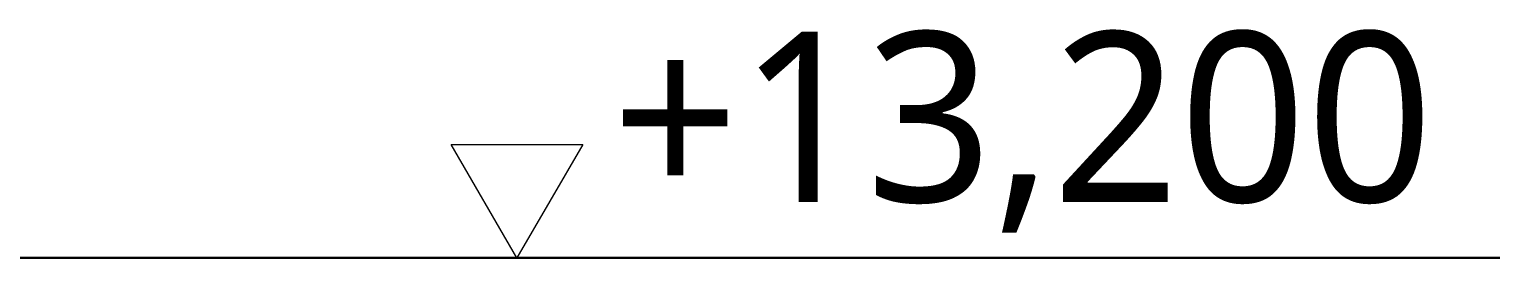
# Model space of a CAD drawing. Header units: millimetres. Extents: x -32710 to 654186, y -254124 to 420220.
# Drawn here: x 292393 to 297540, y 396700 to 397507 of the extents above; entities that cross this region are included whole.
import ezdxf

# ---------------------------------------------------------------- set-up
doc = ezdxf.new("R2010")
doc.units = ezdxf.units.MM
doc.header["$LTSCALE"] = 1000
doc.linetypes.add('TPH12-SEC-@E$0$CENTERK5', pattern=[6.916, 6.667, -0.083, 0.083, -0.083])
doc.layers.add('TPH12-SEC-@E$0$A-DIM', color=8, linetype='Continuous')
doc.layers.add('TPH12-SEC-@E$0$H-SIN', color=252, linetype='TPH12-SEC-@E$0$CENTERK5')
doc.styles.add('TPH12-SEC-@E$0$MtXpl_', font='Microsoft JhengHei.ttf')
doc.styles.add('TPH12-SEC-@E$0$STANDARD', font='txt')
doc.dimstyles.new('TPH12-SEC-@E$0$生成的_樣式__6', dxfattribs={"dimtxt": 60, "dimasz": 30.4, "dimexe": 0.18, "dimexo": 0.0625, "dimgap": 0, "dimtad": 1, "dimdec": 1, "dimzin": 0, "dimdsep": 46, "dimtxsty": 'TPH12-SEC-@E$0$STANDARD', "dimblk": 'TPH12-SEC-@E$0$ARROWHEAD_6', "dimblk1": 'TPH12-SEC-@E$0$ARROWHEAD_6', "dimblk2": 'TPH12-SEC-@E$0$ARROWHEAD_6', "dimcen": 0.09, "dimclrd": 12, "dimclre": 12, "dimclrt": 3, "dimazin": 0, "dimtfac": 1, "dimtdec": 4, "dimtmove": 0, "dimatfit": 3, "dimfxl": 1, "dimtolj": 1, "dimtzin": 0, "dimarcsym": 0})

# ---------------------------------------------------------------- blocks, each defined once
blk = doc.blocks.new('TPH12-SEC-@E$0$ARROWHEAD_6')
at = {"color": 0, "linetype": 'Continuous', "lineweight": 0}
for p, q in [((0, 0), (-1, 0)), ((-0.5, -0.5), (0.5, 0.5))]:
    blk.add_line(p, q, dxfattribs=at)
blk = doc.blocks.new('*D2862')
at = {"layer": 'DEFPOINTS', "color": 0, "linetype": 'Continuous', "transparency": 16777216}
for p in [(2810.8, 10750), (9609, 10750), (-18300, 8000)]:
    blk.add_point(p, dxfattribs=at)
at = {"layer": 'TPH12-SEC-@E$0$A-DIM', "color": 12, "linetype": 'Continuous', "lineweight": -2, "transparency": 16777216}
for p, q in [((2810.9, 10750), (9609.2, 10750)), ((9609, 10719.6), (9609, 10250)), ((9609, 8030.4), (9609, 8500)), ((-18299.9, 8000), (9609.2, 8000))]:
    blk.add_line(p, q, dxfattribs=at)
at = {"layer": 'TPH12-SEC-@E$0$A-DIM', "color": 12, "linetype": 'Continuous', "lineweight": -2, "transparency": 16777216, "xscale": 30.40000000000001, "yscale": 30.40000000000001, "zscale": 30.40000000000001}
for p, rotation in [((9609, 10750), 90), ((9609, 8000), 270)]:
    blk.add_blockref('TPH12-SEC-@E$0$ARROWHEAD_6', p, dxfattribs=dict(at, rotation=rotation))
at = {"layer": 'TPH12-SEC-@E$0$A-DIM', "color": 3, "linetype": 'Continuous', "lineweight": 0, "transparency": 16777216, "insert": (9609, 9375), "char_height": 500, "attachment_point": 5, "rotation": 90, "style": 'TPH12-SEC-@E$0$STANDARD'}
blk.add_mtext('\\A1;2750', dxfattribs=at)
blk = doc.blocks.new('*D2863')
at = {"layer": 'DEFPOINTS', "color": 0, "linetype": 'Continuous', "transparency": 16777216}
for p in [(2810.8, 16000), (9609, 16000), (-1365.5, 10750)]:
    blk.add_point(p, dxfattribs=at)
at = {"layer": 'TPH12-SEC-@E$0$A-DIM', "color": 12, "linetype": 'Continuous', "lineweight": -2, "transparency": 16777216}
for p, q in [((2810.9, 16000), (9609.2, 16000)), ((9609, 15969.6), (9609, 14250)), ((9609, 10780.4), (9609, 12500)), ((-1365.5, 10750), (9609.2, 10750))]:
    blk.add_line(p, q, dxfattribs=at)
at = {"layer": 'TPH12-SEC-@E$0$A-DIM', "color": 12, "linetype": 'Continuous', "lineweight": -2, "transparency": 16777216, "xscale": 30.40000000000001, "yscale": 30.40000000000001, "zscale": 30.40000000000001}
for p, rotation in [((9609, 16000), 90), ((9609, 10750), 270)]:
    blk.add_blockref('TPH12-SEC-@E$0$ARROWHEAD_6', p, dxfattribs=dict(at, rotation=rotation))
at = {"layer": 'TPH12-SEC-@E$0$A-DIM', "color": 3, "linetype": 'Continuous', "lineweight": 0, "transparency": 16777216, "insert": (9609, 13375), "char_height": 500, "attachment_point": 5, "rotation": 90, "style": 'TPH12-SEC-@E$0$STANDARD'}
blk.add_mtext('\\A1;5250', dxfattribs=at)
blk = doc.blocks.new('TPH12-SEC-@E$0$A$C9ff6b36b')
at = {"layer": 'TPH12-SEC-@E$0$A-DIM', "color": 3, "lineweight": 0}
for p, q in [((2810.84, 10750), (2578.84, 11150)), ((2578.84, 11150), (3042.84, 11150)), ((3042.84, 11150), (2810.84, 10750))]:
    blk.add_line(p, q, dxfattribs=at)
at = {"layer": 'TPH12-SEC-@E$0$A-DIM', "color": 12, "lineweight": 0}
for q in [(2510.84, 10750), (3610.84, 10750)]:
    blk.add_line((2810.84, 10750), q, dxfattribs=at)
at = {"layer": 'TPH12-SEC-@E$0$A-DIM', "color": 3, "style": 'TPH12-SEC-@E$0$MtXpl_'}
blk.add_text('+13,200', height=600, dxfattribs=at).set_placement((3145.62, 10947.56))
at = {"layer": 'TPH12-SEC-@E$0$A-DIM', "color": 12, "linetype": 'Continuous', "lineweight": 0}
for base, p1, p2, picture, middle in [((9609.04, 16000), (-1365.53, 10750), (2810.84, 16000), '*D2863', (9609.04, 13375)), ((9609.04, 10750), (-18300, 8000), (2810.84, 10750), '*D2862', (9609.04, 9375))]:
    dim = blk.add_linear_dim(base=base, p1=p1, p2=p2, angle=90, dimstyle='TPH12-SEC-@E$0$生成的_樣式__6', override={"dimtxt": 500, "dimdec": 0}, dxfattribs=at)
    dim.commit()
    dim.dimension.update_dxf_attribs({"geometry": picture, "text_midpoint": middle, "dimtype": 128, "text_rotation": 90})
blk = doc.blocks.new('TPH12-SEC-@E')
at = {"layer": 'TPH12-SEC-@E$0$H-SIN'}
blk.add_line((298929.6, 396700), (18729.6, 396700), dxfattribs=at)
blk.add_blockref('TPH12-SEC-@E$0$A$C9ff6b36b', (291300, 385950))

msp = doc.modelspace()

# ---------------------------------------------------------------- block references
msp.add_blockref('TPH12-SEC-@E', (0, 0))

doc.saveas('drawing.dxf')
